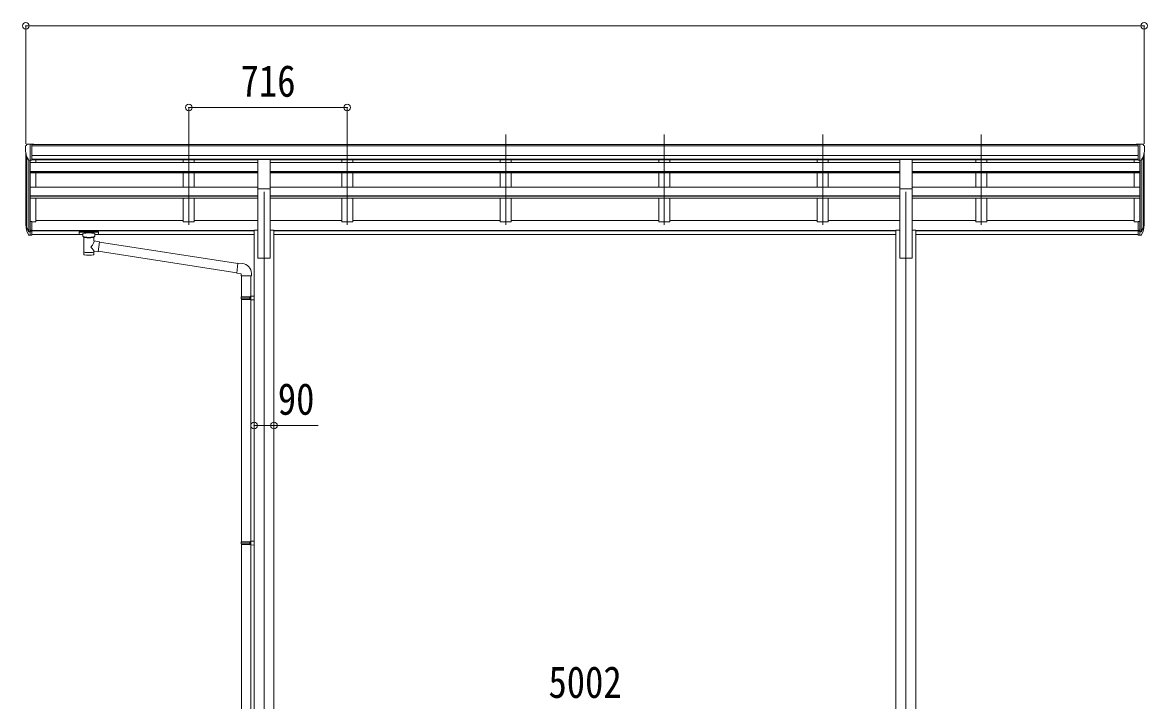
# Model space of a CAD drawing. Units: millimetres at full size, sheet at 1:30. Extents: x -8385 to 8479, y -5853 to 5787.
# Drawn here: x 86 to 5168, y -2627 to 434 of the extents above; entities that cross this region are included whole.
import ezdxf
from ezdxf.enums import TextEntityAlignment as Align

# ---------------------------------------------------------------- set-up
doc = ezdxf.new("R2010")
doc.units = ezdxf.units.MM
doc.header["$LTSCALE"] = 30
doc.header["$PDMODE"] = 32
doc.header["$PDSIZE"] = 30
for name, color, linetype, lineweight in [('0-1_本体', 4, 'Continuous', 9), ('0-2_部品', 7, 'Continuous', 9), ('0-8_PARTS2', 2, 'Continuous', 9), ('0-A_寸法', 6, 'Continuous', 9)]:
    doc.layers.add(name, color=color, linetype=linetype, lineweight=lineweight)
doc.styles.add('ＭＳ ゴシック', font='')
doc.styles.get('ＭＳ ゴシック').set_extended_font_data('MS Gothic')

msp = doc.modelspace()

# ---------------------------------------------------------------- linework, layer by layer
at = {"layer": '0-1_本体'}
for p, q in [((127.21, -117.07), (5126.21, -117.07)), ((127.21, -122.42), (5126.21, -122.42)), ((100.71, -466.59), (100.71, -153.82)), ((104.99, -172.62), (104.99, -490.85)), ((114.71, -187.97), (114.71, -508.85)), ((120.71, -188.45), (120.71, -464.42)), ((1149.21, -197.24), (120.71, -197.24)), ((127.21, -165.95), (5126.21, -165.95)), ((127.21, -183.62), (5126.21, -183.62)), ((1149.21, -185.99), (127.21, -185.99)), ((145.71, -197.24), (145.71, -185.99)), ((811.71, -186.06), (811.71, -197.24)), ((861.71, -186.06), (861.71, -197.24)), ((1204.21, -185.99), (4049.21, -185.99)), ((1204.21, -197.24), (4049.21, -197.24)), ((1527.71, -186.06), (1527.71, -197.24)), ((1577.71, -186.06), (1577.71, -197.24)), ((2243.71, -186.06), (2243.71, -197.24)), ((2293.71, -186.06), (2293.71, -197.24)), ((2959.71, -186.06), (2959.71, -197.24)), ((3009.71, -186.06), (3009.71, -197.24)), ((3675.71, -186.06), (3675.71, -197.24)), ((3725.71, -186.06), (3725.71, -197.24)), ((4104.21, -185.99), (5126.21, -185.99)), ((4104.21, -197.24), (5132.71, -197.24)), ((4391.71, -186.06), (4391.71, -197.24)), ((4441.71, -186.06), (4441.71, -197.24)), ((5107.71, -197.24), (5107.71, -185.99)), ((5132.71, -188.45), (5132.71, -464.42)), ((5138.71, -187.97), (5138.71, -508.85)), ((5148.42, -172.62), (5148.42, -490.85)), ((5152.71, -466.59), (5152.71, -153.82)), ((1149.21, -239.17), (120.71, -239.17)), ((1149.21, -240.67), (120.71, -240.67)), ((1149.21, -244.87), (120.71, -244.87)), ((145.71, -308.6), (145.71, -244.87)), ((811.71, -244.87), (811.71, -308.6)), ((861.71, -244.87), (861.71, -308.6)), ((1204.21, -239.17), (4049.21, -239.17)), ((1204.21, -240.67), (4049.21, -240.67)), ((1204.21, -244.87), (4049.21, -244.87)), ((1527.71, -244.87), (1527.71, -308.6)), ((1577.71, -244.87), (1577.71, -308.6)), ((2243.71, -244.87), (2243.71, -308.6)), ((2293.71, -244.87), (2293.71, -308.6)), ((2959.71, -244.87), (2959.71, -308.6)), ((3009.71, -244.87), (3009.71, -308.6)), ((3675.71, -244.87), (3675.71, -308.6)), ((3725.71, -244.87), (3725.71, -308.6)), ((4104.21, -239.17), (5132.71, -239.17)), ((4104.21, -240.67), (5132.71, -240.67)), ((4104.21, -244.87), (5132.71, -244.87)), ((4391.71, -244.87), (4391.71, -308.6)), ((4441.71, -244.87), (4441.71, -308.6)), ((5107.71, -308.6), (5107.71, -244.87)), ((1149.2, -308.6), (120.71, -308.6)), ((1149.21, -348.04), (120.71, -348.04)), ((1149.21, -349.52), (120.71, -349.52)), ((1149.21, -312.92), (1149.21, -629.71)), ((1204.21, -629.71), (1204.21, -312.92)), ((1204.21, -348.04), (4049.21, -348.04)), ((1204.21, -349.52), (4049.21, -349.52)), ((1204.22, -308.6), (4049.22, -308.6)), ((4049.21, -312.92), (4049.21, -629.71)), ((4104.21, -629.71), (4104.21, -312.92)), ((4104.21, -348.04), (5132.71, -348.04)), ((4104.21, -349.52), (5132.71, -349.52)), ((4104.22, -308.6), (5132.71, -308.6)), ((1149.21, -358.78), (120.71, -358.78)), ((145.71, -465.25), (145.71, -358.78)), ((811.71, -358.78), (811.71, -465.27)), ((861.71, -358.78), (861.71, -465.27)), ((1204.21, -358.78), (4049.21, -358.78)), ((1527.71, -358.78), (1527.71, -465.27)), ((1577.71, -358.78), (1577.71, -465.27)), ((2243.71, -358.78), (2243.71, -465.27)), ((2293.71, -358.78), (2293.71, -465.27)), ((2959.71, -358.78), (2959.71, -465.27)), ((3009.71, -358.78), (3009.71, -465.27)), ((3675.71, -358.78), (3675.71, -465.27)), ((3725.71, -358.78), (3725.71, -465.27)), ((4104.21, -358.78), (5132.71, -358.78)), ((4391.71, -358.78), (4391.71, -465.27)), ((4441.71, -358.78), (4441.71, -465.27)), ((5107.71, -465.25), (5107.71, -358.78)), ((127.21, -465.25), (145.71, -465.25)), ((127.21, -504.54), (1131.71, -504.54)), ((127.21, -505.94), (1131.71, -505.94)), ((145.71, -460.45), (811.71, -460.45)), ((811.71, -465.27), (861.71, -465.27)), ((861.71, -460.45), (1149.21, -460.45)), ((1131.71, -503.33), (1149.21, -503.33)), ((1131.71, -503.33), (1131.71, -2904.71)), ((1204.21, -460.45), (1527.71, -460.45)), ((1204.21, -503.33), (1221.71, -503.33)), ((1221.71, -503.33), (1221.71, -2904.71)), ((1221.71, -504.54), (4031.51, -504.54)), ((1221.71, -505.94), (4031.51, -505.94)), ((1527.71, -465.27), (1577.71, -465.27)), ((1577.71, -460.45), (2243.71, -460.45)), ((2243.71, -465.27), (2293.71, -465.27)), ((2293.71, -460.45), (2959.71, -460.45)), ((2959.71, -465.27), (3009.71, -465.27)), ((3009.71, -460.45), (3675.71, -460.45)), ((3675.71, -465.27), (3725.71, -465.27)), ((3725.71, -460.45), (4049.21, -460.45)), ((4031.51, -503.33), (4049.21, -503.33)), ((4031.51, -503.33), (4031.51, -2904.71)), ((4104.21, -460.45), (4391.71, -460.45)), ((4104.21, -503.33), (4121.91, -503.33)), ((4121.91, -503.33), (4121.91, -2904.71)), ((4121.91, -504.54), (5126.21, -504.54)), ((4121.91, -505.94), (5126.21, -505.94)), ((4391.71, -465.27), (4441.71, -465.27)), ((4441.71, -460.45), (5107.71, -460.45)), ((5126.21, -465.25), (5107.71, -465.25)), ((127.21, -523.31), (358.71, -523.31)), ((412.71, -523.31), (1131.71, -523.31)), ((1221.71, -523.31), (4031.51, -523.31)), ((4121.91, -523.31), (5126.21, -523.31)), ((1149.21, -629.71), (1204.21, -629.71)), ((4049.21, -629.71), (4104.21, -629.71))]:
    msp.add_line(p, q, dxfattribs=at)
at = {"layer": '0-2_部品'}
for p, q in [((98.71, -124.84), (98.71, -125.46)), ((105.62, -116.03), (101.55, -121.84)), ((108.71, -115.46), (106.37, -115.61)), ((108.71, -115.46), (127.21, -115.46)), ((120.71, -188.45), (120.71, -115.46)), ((127.21, -115.46), (137.21, -115.55)), ((127.21, -187.45), (127.21, -115.46)), ((137.21, -117.07), (137.21, -115.55)), ((5126.21, -115.46), (5116.21, -115.55)), ((5116.21, -117.07), (5116.21, -115.55)), ((5126.21, -187.45), (5126.21, -115.46)), ((5144.71, -115.46), (5126.21, -115.46)), ((5132.71, -188.45), (5132.71, -115.46)), ((5144.71, -115.46), (5147.04, -115.61)), ((5147.8, -116.03), (5151.86, -121.84)), ((5154.71, -124.84), (5154.71, -125.46)), ((113.08, -186.64), (103.81, -170.57)), ((120.71, -188.45), (115.5, -188.13)), ((127.21, -187.45), (120.71, -187.45)), ((1149.21, -183.9), (1204.21, -183.9)), ((1149.21, -317.41), (1149.21, -183.9)), ((1204.21, -317.41), (1204.21, -183.9)), ((4049.21, -183.9), (4104.21, -183.9)), ((4049.21, -317.41), (4049.21, -183.9)), ((4104.21, -317.41), (4104.21, -183.9)), ((5126.21, -187.45), (5132.71, -187.45)), ((5132.71, -188.45), (5137.92, -188.13)), ((5140.33, -186.64), (5149.61, -170.57)), ((1149.21, -317.41), (1204.21, -317.41)), ((4049.21, -317.41), (4104.21, -317.41)), ((103.1, -490.46), (113.26, -509.63)), ((114.27, -508.38), (104.52, -489.96)), ((105.68, -507.31), (113.26, -524.8)), ((120.71, -464.42), (120.71, -526.3)), ((127.21, -464.42), (120.71, -464.42)), ((127.21, -502.73), (120.71, -502.73)), ((127.21, -508.13), (120.71, -508.13)), ((127.21, -464.42), (127.21, -525.48)), ((5126.21, -464.42), (5126.21, -525.48)), ((5126.21, -464.42), (5132.71, -464.42)), ((5126.21, -502.73), (5132.71, -502.73)), ((5126.21, -508.13), (5132.71, -508.13)), ((5132.71, -464.42), (5132.71, -526.3)), ((5139.14, -508.38), (5148.89, -489.96)), ((5150.31, -490.46), (5140.15, -509.63)), ((5147.73, -507.31), (5140.15, -524.8)), ((120.71, -509.13), (115.57, -509.13)), ((120.71, -511.13), (115.86, -511.13)), ((120.71, -526.3), (115.86, -526.3)), ((127.21, -525.48), (120.71, -525.48)), ((342.21, -511.19), (342.21, -521.95)), ((342.21, -511.38), (342.21, -512.92)), ((344.21, -510.53), (427.21, -510.53)), ((344.21, -512.71), (427.21, -512.71)), ((344.21, -522.62), (358.71, -522.62)), ((358.71, -529.42), (358.71, -519.15)), ((362.81, -533.92), (362.79, -614.22)), ((408.61, -551.5), (408.61, -533.91)), ((433.83, -555.4), (408.61, -551.49)), ((412.71, -529.42), (412.71, -519.15)), ((412.71, -522.62), (427.21, -522.62)), ((433.83, -555.4), (426.81, -600.66)), ((429.21, -511.19), (429.21, -521.95)), ((433.52, -557.42), (1058.05, -654.31)), ((5126.21, -525.48), (5132.71, -525.48)), ((5132.71, -509.13), (5137.84, -509.13)), ((5132.71, -511.13), (5137.55, -511.13)), ((5132.71, -526.3), (5137.55, -526.3)), ((408.62, -614.22), (408.61, -597.59)), ((408.61, -597.84), (426.81, -600.66)), ((1054.38, -696.24), (427.08, -598.92)), ((1079.06, -654.12), (1058.22, -652.3)), ((1074.14, -709.87), (1120.14, -709.87)), ((1075.51, -709.87), (1075.51, -803.77)), ((1117.51, -709.87), (1117.51, -801.21)), ((1120.14, -709.87), (1120.14, -698.95)), ((1073.51, -805.77), (1074.51, -803.77)), ((1073.51, -805.77), (1117.51, -805.77)), ((1073.51, -805.77), (1073.51, -813.77)), ((1074.51, -803.77), (1117.51, -803.77)), ((1113.03, -805.77), (1112.6, -803.77)), ((1115.51, -801.27), (1131.51, -800.8)), ((1115.51, -803.27), (1115.51, -801.27)), ((1115.51, -803.27), (1117.51, -803.27)), ((1131.51, -800.8), (1131.51, -818.74)), ((1073.51, -813.77), (1117.51, -813.77)), ((1073.51, -813.77), (1074.51, -815.77)), ((1074.51, -815.77), (1117.51, -815.77)), ((1075.51, -815.77), (1075.51, -1909.96)), ((1115.51, -818.27), (1115.51, -816.27)), ((1115.51, -818.27), (1131.51, -818.74)), ((1117.51, -818.33), (1117.51, -1907.4)), ((1073.51, -1911.96), (1074.51, -1909.96)), ((1073.51, -1911.96), (1117.51, -1911.96)), ((1073.51, -1911.96), (1073.51, -1919.96)), ((1073.51, -1919.96), (1117.51, -1919.96)), ((1073.51, -1919.96), (1074.51, -1921.96)), ((1074.51, -1909.96), (1117.51, -1909.96)), ((1074.51, -1921.96), (1117.51, -1921.96)), ((1075.51, -1921.96), (1075.51, -2904.71)), ((1113.03, -1911.96), (1112.6, -1909.96)), ((1115.51, -1907.46), (1131.51, -1906.99)), ((1115.51, -1909.46), (1115.51, -1907.46)), ((1115.51, -1909.46), (1117.51, -1909.46)), ((1115.51, -1924.46), (1115.51, -1922.46)), ((1115.51, -1924.46), (1131.51, -1924.93)), ((1117.51, -1924.52), (1117.48, -2902.56)), ((1131.51, -1906.99), (1131.51, -1924.93))]:
    msp.add_line(p, q, dxfattribs=at)
for points in [[(342.21, -511.19), (342.24, -511), (342.33, -510.86), (342.43, -510.77), (342.53, -510.71), (342.65, -510.66), (342.94, -510.6), (343.43, -510.55), (343.97, -510.53), (344.21, -510.53)], [(342.21, -521.95), (342.24, -522.15), (342.33, -522.28), (342.43, -522.38), (342.53, -522.44), (342.65, -522.48), (342.94, -522.55), (343.43, -522.59), (343.97, -522.61), (344.21, -522.62)], [(358.75, -529.37), (358.72, -529.72), (358.97, -530.68), (359.49, -531.56), (360.29, -532.4), (361.41, -533.2), (362.81, -533.92)], [(408.61, -533.91), (408.84, -533.82), (410.2, -533.08), (411.31, -532.24), (412.06, -531.37), (412.53, -530.47), (412.7, -529.58)], [(427.21, -510.53), (427.56, -510.53), (428.09, -510.56), (428.54, -510.61), (428.84, -510.69), (429.01, -510.78), (429.13, -510.92), (429.2, -511.1), (429.21, -511.19)], [(427.21, -522.62), (427.56, -522.61), (428.09, -522.59), (428.54, -522.54), (428.84, -522.46), (429.01, -522.36), (429.13, -522.22), (429.2, -522.04), (429.21, -521.95)], [(1058.22, -652.3), (1054.21, -698.12), (1074.14, -699.87), (1074.14, -709.87)], [(1113.03, -805.77), (1113.03, -813.77), (1112.6, -815.77)], [(1115.51, -816.27), (1117.51, -816.27), (1117.51, -803.27)], [(1113.03, -1911.96), (1113.03, -1919.96), (1112.6, -1921.96)], [(1115.51, -1922.46), (1117.51, -1922.46), (1117.51, -1909.46)]]:
    msp.add_lwpolyline(points, dxfattribs=at)
for centre, radius, start, end in [((101.71, -124.84), 3, 93, 180), ((300.71, -125.46), 202, 180, 192.90261), ((106.44, -116.6), 1, 93.5, 145), ((5146.98, -116.6), 1, 35, 86.5), ((4952.71, -125.46), 202, 347.09739, 0), ((5151.71, -124.84), 3, 0, 87), ((115.68, -185.14), 3, 210, 266.5), ((5137.73, -185.14), 3, 273.5, 330), ((189.37, -468.29), 89.07, 174.49576, 194.41188), ((188.65, -464.01), 88.05, 177.22392, 197.21071), ((233.92, -471.23), 133.22, 183.27987, 195.71302), ((5019.49, -471.23), 133.22, 344.28698, 356.72013), ((5064.76, -464.01), 88.05, 342.78929, 2.77608), ((5064.05, -468.29), 89.07, 345.58812, 5.50424), ((115.86, -508.13), 3, 210, 270), ((115.86, -523.3), 3, 210, 270), ((115.57, -507.63), 1.5, 210, 270), ((5137.55, -508.13), 3, 270, 330), ((5137.55, -523.3), 3, 270, 330), ((5137.84, -507.63), 1.5, 270, 330), ((1075.14, -698.95), 45, 0, 85)]:
    msp.add_arc(centre, radius, start, end, dxfattribs=at)
for centre, major_axis, ratio, start_param, end_param in [((344.21, -512.92), (2, 0), 0.109601, 1.5707963, 3.1415927), ((385.71, -519.15), (27, 0), 0.122176, 6.2831853, 9.424778), ((385.72, -534.38), (-22.91, 0.42), 0.072511, 0.0008029, 1.5715993), ((385.72, -536), (-22.91, 0.42), 0.072511, 0.0008029, 1.5715993), ((385.69, -534.38), (22.92, 0.42), 0.07247, 4.71158, 6.2823764), ((385.69, -536), (22.92, 0.42), 0.07247, 4.71158, 6.2823764), ((385.71, -578.04), (-22.81, -26.62), 0.234429, 1.6855472, 3.1268519), ((396.71, -529.42), (16, 0), 0.361356, 6.2636979, 6.2831853), ((427.21, -512.92), (2, 0), 0.109601, 0, 1.5707963), ((385.71, -601.77), (22.91, 0), 0.122865, 3.1415927, 6.2831853), ((388.26, -575.39), (20.32, -22.25), 0.045535, 0.0389954, 1.3075346), ((385.71, -614.22), (22.92, 0), 0.101955, 3.1415499, 6.2833984)]:
    msp.add_ellipse(centre, major_axis=major_axis, ratio=ratio, start_param=start_param, end_param=end_param, dxfattribs=at)
at = {"layer": '0-8_PARTS2'}
for p, q in [((836.71, -72.14), (836.71, -478.93)), ((1552.71, -72.14), (1552.71, -478.93)), ((2268.71, -72.14), (2268.71, -478.93)), ((2984.71, -72.14), (2984.71, -478.93)), ((3700.71, -72.14), (3700.71, -478.93)), ((4416.71, -72.14), (4416.71, -478.93)), ((1176.71, -329.71), (1176.71, -3779.71)), ((4076.71, -329.71), (4076.71, -3779.71))]:
    msp.add_line(p, q, dxfattribs=at)
at = {"layer": '0-A_寸法'}
for p, q in [((100.71, 419.1), (100.71, -114.33)), ((100.71, 419.1), (5152.71, 419.1)), ((5152.71, 419.1), (5152.71, -114.33)), ((836.71, 50.1), (836.71, -112.39)), ((836.71, 50.1), (1552.71, 50.1)), ((1552.71, 50.1), (1552.71, -112.39)), ((1131.71, -1385.81), (1221.71, -1385.81)), ((1221.71, -1385.81), (1421.71, -1385.81))]:
    msp.add_line(p, q, dxfattribs=at)
for p in [(100.71, 419.1), (5152.71, 419.1), (836.71, 50.1), (1552.71, 50.1), (1131.71, -1385.81), (1221.71, -1385.81)]:
    msp.add_point(p, dxfattribs=at)

# ---------------------------------------------------------------- texts
at = {"layer": '0-A_寸法', "color": 7, "style": 'ＭＳ ゴシック', "width": 0.85}
for s, p in [('716', (1070.96, 56.1)), ('90', (1239.21, -1379.81)), ('5002', (2461.71, -2658.24))]:
    msp.add_text(s, height=143, dxfattribs=at).set_placement(p, align=Align.BOTTOM_LEFT)

doc.saveas('drawing.dxf')
